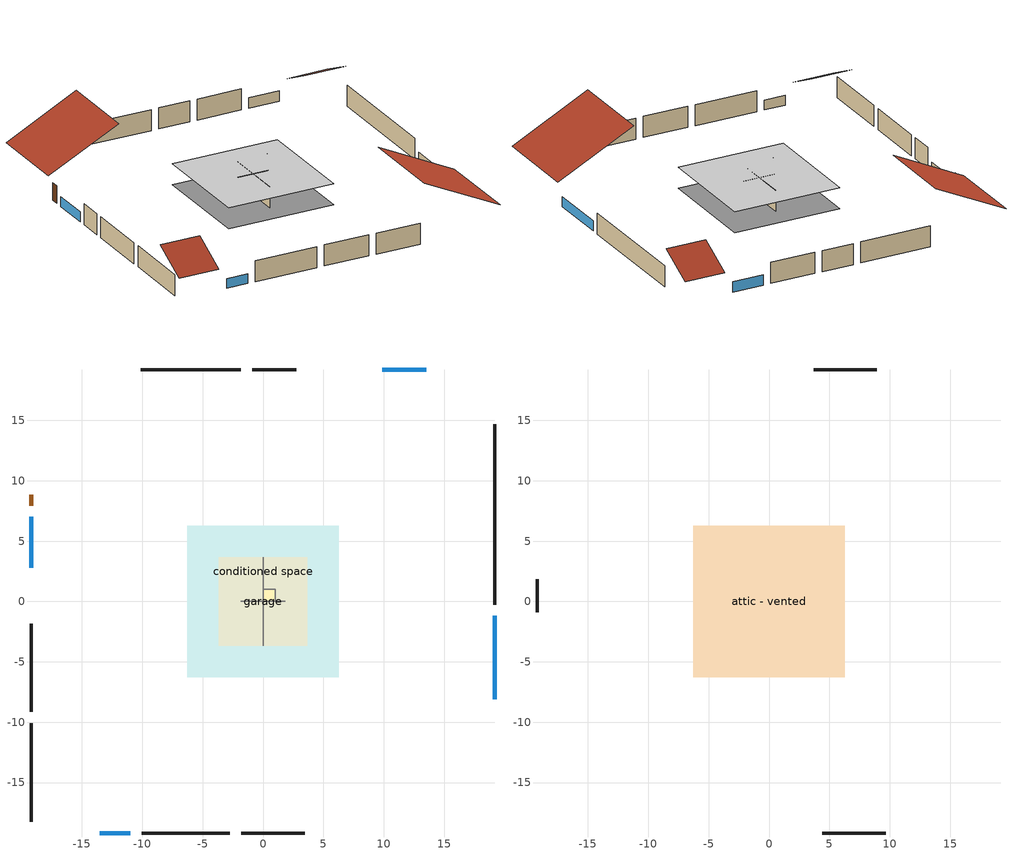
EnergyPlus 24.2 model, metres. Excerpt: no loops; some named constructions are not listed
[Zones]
central ac and furnace airloop ret air zone
 floor adiabatic (AdiabaticConst): 0,0 0,1 1,1 1,0 z0
 wall adiabatic (AdiabaticConst): 0,1 0,0 1,0 1,1 0,1 z0:1
 ceiling adiabatic (AdiabaticConst): 1,0 1,1 0,1 0,0 z1
conditioned space
 floor foundation (Slab2 construction): -6.28,-6.28 -6.28,6.28 6.28,6.28 6.28,-6.28 z0
 wall outside (AdiabaticWallConstruction 1): -19.18,8.86 -19.18,7.95 z0:2.03
 wall outside (AdiabaticWallConstruction): 19.18,-8.1 19.18,-1.19 z0:1.16; -13.52,-19.18 -10.99,-19.18 / -19.18,7.02 -19.18,2.78 z0:1.13; 13.52,19.18 9.87,19.18 z0:1.22
 wall outside (Wall3 construction): 19.18,-0.26 19.18,14.68 z0:2.44
 wall outside (Wall4 construction): -1.82,-19.18 3.48,-19.18 z0:2.44
 wall outside (Wall7 construction): -19.18,-10.07 -19.18,-18.25 z0:2.44
 wall outside (Wall8 construction): -1.82,19.18 -10.13,19.18 z0:2.44
 wall to garage (Wall5 construction): 0,3.66 0,-3.66 z0:2.44
 wall to garage (Wall6 construction): -1.83,0 1.83,0 z0:2.44
 window (WindowConstruction): 19.18,-8.1 19.18,-1.19 z0:1.16
 window (WindowConstruction 1): -13.52,-19.18 -11,-19.18 z0:1.13
 window (WindowConstruction 2): -19.18,7.02 -19.18,2.78 z0:1.13
 window (WindowConstruction 3): 13.52,19.18 9.87,19.18 z0:1.22
 door (Door): -19.18,8.86 -19.18,7.95 z0:2.03
garage
 floor foundation (Slab1 construction): -3.66,-3.66 -3.66,3.66 3.66,3.66 3.66,-3.66 z0
 wall outside (Wall1 construction): -10.07,-19.18 -2.75,-19.18 z0:2.44
 wall outside (Wall12 construction): 2.76,19.18 -0.9,19.18 z0:2.44
 wall outside (Wall2 construction): -19.18,-1.82 -19.18,-9.14 z0:2.44
attic - vented
 floor to garage (Floor1 construction): -3.66,-3.66 -3.66,3.66 3.66,3.66 3.66,-3.66 z2.44
 floor to conditioned space (Floor2 construction Reversed): -6.28,-6.28 -6.28,6.28 6.28,6.28 6.28,-6.28 z2.44
 wall outside (Wall10 construction): 8.94,19.18 3.69,19.18 z0:2.44
 wall outside (Wall11 construction): -19.18,1.85 -19.18,-0.9 z0:2.44
 wall outside (Wall9 construction): 4.41,-19.18 9.66,-19.18 z0:2.44
 roof outside (Roof1 construction): 19.18,-9.03,2.44 10.1,-9.03,6.98 10.1,-19.18,6.98 19.18,-19.18,2.44
 roof outside (Roof2 construction): -14.45,-19.18,2.44 -14.45,-14.95,4.56 -19.18,-14.95,4.56 -19.18,-19.18,2.44
 roof outside (Roof3 construction): 14.45,19.18,2.44 14.45,14.95,4.56 19.18,14.95,4.56 19.18,19.18,2.44
 roof outside (Roof4 construction): -19.18,9.79,2.44 -10.78,9.79,6.64 -10.78,19.18,6.64 -19.18,19.18,2.44
[Material] Roughness=Rough; Thermal Absorptance=0.9
Name | Thickness {m} | Conductivity {W/m-K} | Density {kg/m3} | Specific Heat {J/kg-K} | Solar Absorptance | Visible Absorptance
ceiling stud and cavity 1 | 0.1397 | 0.118061 | 65.682 | 1177.47 | 0.7 | 0.7
gypsum board | 0.0127 | 0.160291 | 801 | 837.4 | 0.6 | 0.6
osb sheathing 0.5 in. 2; osb sheathing 0.5 in. 3 | 0.0127 | 0.115458 | 512.64 | 1214.23 | 0.7 | 0.7
wall stud and cavity 2 | 0.1397 | 0.0856282 | 139.0536 | 1170.24 | 0.7 | 0.7
[Construction]
Floor2 construction: ceiling stud and cavity 1, gypsum board
Wall5 construction Reversed: gypsum board, wall stud and cavity 2, osb sheathing 0.5 in. 2
Wall6 construction Reversed: gypsum board, wall stud and cavity 2, osb sheathing 0.5 in. 3
[EnergyManagementSystem:Program]
total_airflows_program: Set total_infil_flow_rate = 0; Set total_mechvent_flow_rate = 0; Set total_natvent_flow_rate = 0; Set total_whf_flow_rate = 0; Set total_infil_flow_rate = total_infil_flow_rate + (infil_program_Qinf * 1); Set total_mechvent_flow_rate = total_mechvent_flow_rate + (infil_program_Qfan * 1); Set total_natvent_flow_rate = total_natvent_flow_rate + (natural_vent_program_Qnv * 1); Set total_whf_flow_rate = total_whf_flow_rate + (natural_vent_program_Qwhf * 1)
total_loads_program: Set loads_htg_tot = 0; Set loads_clg_tot = 0; If htg_load_cond > 0; Set loads_htg_tot = loads_htg_tot + (htg_load_cond - clg_load_cond) * 1.0; Set loads_htg_tot = loads_htg_tot + (htg_load_duct - clg_load_duct) * 1.0; EndIf; Set loads_htg_tot = (@Max loads_htg_tot 0); If clg_load_cond > 0; Set loads_clg_tot = loads_clg_tot + (clg_load_cond - htg_load_cond) * 0.8; Set loads_clg_tot = loads_clg_tot + (clg_load_duct - htg_load_duct) * 0.8; EndIf; Set loads_clg_tot = (@Max loads_clg_tot 0)
unmet_hours_program: Set htg_unmet_hours = 0; Set clg_unmet_hours = 0; Set unit_htg_unmet_hours = 0; If ((DayOfYear >= 1) && (DayOfYear <= 365)); Set unit_htg_unmet_hours = unit_htg_unmet_hours + conditioned_space_htg_unmet_s; If unit_htg_unmet_hours > htg_unmet_hours; Set htg_unmet_hours = unit_htg_unmet_hours; EndIf; EndIf; Set unit_clg_unmet_hours = 0; If ((DayOfYear >= 1) && (DayOfYear <= 365)); Set unit_clg_unmet_hours = unit_clg_unmet_hours + conditioned_space_clg_unmet_s; If unit_clg_unmet_hours > clg_unmet_hours; Set clg_unmet_hours = unit_clg_unmet_hours; EndIf; EndIf
water_heater_Control: Set water_heater_HPWHSchedOverride = water_heater_T_set; If (water_heater_amb_temp<5.56) || (water_heater_amb_temp>48.89); Set water_heater_UESchedOverride = water_heater_T_set; Set water_heater_LESchedOverride = water_heater_T_set; Else; Set water_heater_UESchedOverride = water_heater_T_set - 9.0; Set water_heater_LESchedOverride = 0; EndIf
water_heater_hpwh_EC_adj: If WarmupFlag == 0; Set dhw_e_cons = water_heater_tank_energy + water_heater_tank_on_cycle_parasitic + water_heater_tank_off_cycle_parasitic + water_heater_coil_energy + water_heater_fan_energy; Set water_heater_hpwh_ec_adj_act = 0.0 * dhw_e_cons / 1; EndIf
water_heater_InletAir: Set water_heater_Tamb_act = water_heater_amb_temp; Set water_heater_RHamb_act = 0; Set water_heater_RHamb_act = water_heater_RHamb_act + (water_heater_amb_rh / 100) / 1; Set water_heater_sens_act = (0 - water_heater_sens_cool - (water_heater_tl + water_heater_fan_pwr)) / 1; Set water_heater_lat_act = (0 - water_heater_lat_cool) / 1
[EnergyManagementSystem:Subroutine]
central_ac_and_furnace_airloop_0_duct_subroutine: Set AH_MFR = central_ac_and_furnace_airloop_AH_MFR / 1; If AH_MFR > 0; Set AH_Tout = central_ac_and_furnace_airloop_AH_Tout; Set AH_Wout = central_ac_and_furnace_airloop_AH_Wout; Set RA_T = central_ac_and_furnace_airloop_RA_T; Set RA_W = central_ac_and_furnace_airloop_Ra_W; Set Fan_RTF = central_ac_and_furnace_airloop_Fan_RTF; Set DZ_T = central_ac_and_furnace_airloop_0_DZ_T; Set DZ_W = central_ac_and_furnace_airloop_0_DZ_W; Set AH_VFR = central_ac_and_furnace_airloop_AH_VFR / 1; Set h_SA = (@HFnTdbW AH_Tout AH_Wout); Set h_RA = (@HFnTdbW RA_T RA_W); Set h_fg = (@HfgAirFnWTdb AH_Wout AH_Tout); Set h_DZ = (@HFnTdbW DZ_T DZ_W); Set air_cp = 1006.0; Set f_sup = 0.067; Set f_ret = 0.033; Set sup_lk_mfr = f_sup * AH_MFR; Set ret_lk_mfr = f_ret * AH_MFR; Set SupTotLkToCond = sup_lk_mfr*(h_RA - h_SA); Set SupLatLkToCond = sup_lk_mfr*h_fg*(RA_W-AH_Wout); Set SupSensLkToCond = SupTotLkToCond-SupLatLkToCond; Set supply_ua = 55.214; Set eTm = 0-((Fan_RTF/(AH_MFR*air_cp))*supply_ua); Set t_sup = DZ_T+((AH_Tout-DZ_T)*(@Exp eTm)); Set SupCondToCond = AH_MFR*air_cp*(t_sup-AH_Tout); Set SupCondToDZ = 0-SupCondToCond; Set return_ua = 8.957; Set eTm = 0-((Fan_RTF/(AH_MFR*air_cp))*return_ua); Set t_ret = DZ_T+((RA_T-DZ_T)*(@Exp eTm)); Set RetCondToRP = AH_MFR*air_cp*(t_ret-RA_T); Set RetCondToDZ = 0-RetCondToRP; Set RetLatLkToRP = 0; Set RetSensLkToRP = ret_lk_mfr*air_cp*(DZ_T-RA_T); Set SupTotLkToDZ = sup_lk_mfr*(h_SA-h_DZ); Set SupLatLkToDZ = sup_lk_mfr*h_fg*(AH_Wout-DZ_W); Set SupSensLkToDZ = SupTotLkToDZ-SupLatLkToDZ; Set FracOutsideToCond = 1.0; Set FracOutsideToDZ = 0.0; Set FracCondToOutside = 0.0; Set FracDZToOutside = 1.0; Set FracDZToCond = 0.0; Set FracCondToDZ = 0.0; Set lk_imbal_vfr = @ABS(f_sup - f_ret) * AH_VFR; Set ImbalLkCondToDZ = lk_imbal_vfr * FracCondToDZ; Set ImbalLkDZToCond = lk_imbal_vfr * FracDZToCond; Set ImbalLkOutsideToCond = lk_imbal_vfr * FracOutsideToCond; Set ImbalLkOutsideToDZ = lk_imbal_vfr * FracOutsideToDZ; Set ImbalLkCondToOutside = lk_imbal_vfr * FracCondToOutside; Set ImbalLkDZToOutside = lk_imbal_vfr * FracDZToOutside; Else; Set SupLatLkToCond = 0; Set SupSensLkToCond = 0; Set SupCondToCond = 0; Set RetCondToRP = 0; Set RetLatLkToRP = 0; Set RetSensLkToRP = 0; Set RetCondToDZ = 0; Set SupCondToDZ = 0; Set SupLatLkToDZ = 0; Set SupSensLkToDZ = 0; Set ImbalLkCondToDZ = 0; Set ImbalLkDZToCond = 0; Set ImbalLkOutsideToCond = 0; Set ImbalLkOutsideToDZ = 0; Set ImbalLkCondToOutside = 0; Set ImbalLkDZToOutside = 0; EndIf; Set central_ac_and_furnace_airloop_0_SupLatLkToCond = SupLatLkToCond; Set central_ac_and_furnace_airloop_0_SupSensLkToCond = SupSensLkToCond; Set central_ac_and_furnace_airloop_0_SupCondToLv = SupCondToCond; Set central_ac_and_furnace_airloop_0_RetCondToRP = RetCondToRP; Set central_ac_and_furnace_airloop_0_RetLatLkToRP = RetLatLkToRP; Set central_ac_and_furnace_airloop_0_RetSensLkToRP = RetSensLkToRP; Set central_ac_and_furnace_airloop_0_RetCondToDZ = RetCondToDZ; Set central_ac_and_furnace_airloop_0_SupCondToDZ = SupCondToDZ; Set central_ac_and_furnace_airloop_0_SupLatLkToDZ = SupLatLkToDZ; Set central_ac_and_furnace_airloop_0_SupSensLkToDZ = SupSensLkToDZ; Set central_ac_and_furnace_airloop_0_ZoneMixCondToDZ = ImbalLkCondToDZ; Set central_ac_and_furnace_airloop_0_ZoneMixDZToCond = ImbalLkDZToCond; Set central_ac_and_furnace_airloop_0_DuctImbalLkSupFanEquivCond = ImbalLkCondToOutside; Set central_ac_and_furnace_airloop_0_DuctImbalLkExhFanEquivCond = ImbalLkOutsideToCond; Set central_ac_and_furnace_airloop_0_DuctImbalLkSupFanEquivDZ = ImbalLkDZToOutside; Set central_ac_and_furnace_airloop_0_DuctImbalLkExhFanEquivDZ = ImbalLkOutsideToDZ
[EnergyManagementSystem:ProgramCallingManager]
attic_vented_1_duct_leakage_imbalance_infil_program_calling_manager: BeginZoneTimestepAfterInitHeatBalance; attic_vented_1_duct_leakage_imbalance_infil_program
central_ac_and_furnace_airloop_0_duct_program_calling_manager: EndOfSystemTimestepAfterHVACReporting; central_ac_and_furnace_airloop_0_duct_program
central_ac_and_furnace_supply_fan_disaggregate_program_calling_manager: EndOfSystemTimestepBeforeHVACReporting; central_ac_and_furnace_supply_fan_disaggregate_program
central_ac_and_furnace_supply_fan_disaggregate_program_calling_manager 1: EndOfSystemTimestepBeforeHVACReporting; central_ac_and_furnace_supply_fan_disaggregate_program_1
component_loads_program_calling_manager: EndOfZoneTimestepAfterZoneReporting; component_loads_program
fridge_schedule_1_program_calling_manager: BeginZoneTimestepAfterInitHeatBalance; fridge_schedule_1_program
fridge_schedule_program_calling_manager: BeginZoneTimestepAfterInitHeatBalance; fridge_schedule_program
infil_program_calling_manager: BeginZoneTimestepAfterInitHeatBalance; infil_program
natural_vent_program_calling_manager: BeginZoneTimestepAfterInitHeatBalance; natural_vent_program
total_airflows_program_calling_manager: EndOfZoneTimestepAfterZoneReporting; total_airflows_program
total_loads_program_calling_manager: EndOfZoneTimestepAfterZoneReporting; total_loads_program
unmet_hours_program_calling_manager: EndOfZoneTimestepBeforeZoneReporting; unmet_hours_program
water_heater_hpwh_EC_adj_ProgramManager: EndOfSystemTimestepBeforeHVACReporting; water_heater_hpwh_EC_adj
water_heater_ProgramManager: InsideHVACSystemIterationLoop; water_heater_Control; water_heater_InletAir
[EnergyManagementSystem:OutputVariable]
Name | EMS Variable | Type of Data in Variable | Update Frequency | EMS Program or Subroutine | Units
central ac and furnace supply fan disaggregate clg | central_ac_and_furnace_supply_fan_clg | Summed | SystemTimestep | central_ac_and_furnace_supply_fan_disaggregate_program | J
central ac and furnace supply fan disaggregate htg primary | central_ac_and_furnace_supply_fan_primary_htg | Summed | SystemTimestep | central_ac_and_furnace_supply_fan_disaggregate_program_1 | J
loads_htg_tot_peakload_outvar; loads_htg_tot_annual_outvar; loads_htg_tot_timeseries_outvar | loads_htg_tot | Summed | ZoneTimestep | total_loads_program | J
loads_clg_tot_peakload_outvar; loads_clg_tot_annual_outvar; loads_clg_tot_timeseries_outvar | loads_clg_tot | Summed | ZoneTimestep | total_loads_program | J
htg_unmet_hours_annual_outvar; htg_unmet_hours_timeseries_outvar | htg_unmet_hours | Summed | ZoneTimestep | unmet_hours_program | hr
clg_unmet_hours_annual_outvar; clg_unmet_hours_timeseries_outvar | clg_unmet_hours | Summed | ZoneTimestep | unmet_hours_program | hr
loads_htg_roofs_annual_outvar; loads_htg_roofs_timeseries_outvar | loads_htg_roofs | Summed | ZoneTimestep | component_loads_program | J
loads_htg_ceilings_annual_outvar; loads_htg_ceilings_timeseries_outvar | loads_htg_ceilings | Summed | ZoneTimestep | component_loads_program | J
loads_htg_walls_annual_outvar; loads_htg_walls_timeseries_outvar | loads_htg_walls | Summed | ZoneTimestep | component_loads_program | J
loads_htg_rim_joists_annual_outvar; loads_htg_rim_joists_timeseries_outvar | loads_htg_rim_joists | Summed | ZoneTimestep | component_loads_program | J
loads_htg_foundation_walls_annual_outvar; loads_htg_foundation_walls_timeseries_outvar | loads_htg_foundation_walls | Summed | ZoneTimestep | component_loads_program | J
loads_htg_doors_annual_outvar; loads_htg_doors_timeseries_outvar | loads_htg_doors | Summed | ZoneTimestep | component_loads_program | J
loads_htg_windows_conduction_annual_outvar; loads_htg_windows_conduction_timeseries_outvar | loads_htg_windows_conduction | Summed | ZoneTimestep | component_loads_program | J
loads_htg_windows_solar_annual_outvar; loads_htg_windows_solar_timeseries_outvar | loads_htg_windows_solar | Summed | ZoneTimestep | component_loads_program | J
loads_htg_skylights_conduction_annual_outvar; loads_htg_skylights_conduction_timeseries_outvar | loads_htg_skylights_conduction | Summed | ZoneTimestep | component_loads_program | J
loads_htg_skylights_solar_annual_outvar; loads_htg_skylights_solar_timeseries_outvar | loads_htg_skylights_solar | Summed | ZoneTimestep | component_loads_program | J
loads_htg_floors_annual_outvar; loads_htg_floors_timeseries_outvar | loads_htg_floors | Summed | ZoneTimestep | component_loads_program | J
loads_htg_slabs_annual_outvar; loads_htg_slabs_timeseries_outvar | loads_htg_slabs | Summed | ZoneTimestep | component_loads_program | J
loads_htg_internal_mass_annual_outvar; loads_htg_internal_mass_timeseries_outvar | loads_htg_internal_mass | Summed | ZoneTimestep | component_loads_program | J
loads_htg_infil_annual_outvar; loads_htg_infil_timeseries_outvar | loads_htg_infil | Summed | ZoneTimestep | component_loads_program | J
loads_htg_natvent_annual_outvar; loads_htg_natvent_timeseries_outvar | loads_htg_natvent | Summed | ZoneTimestep | component_loads_program | J
loads_htg_mechvent_annual_outvar; loads_htg_mechvent_timeseries_outvar | loads_htg_mechvent | Summed | ZoneTimestep | component_loads_program | J
loads_htg_whf_annual_outvar; loads_htg_whf_timeseries_outvar | loads_htg_whf | Summed | ZoneTimestep | component_loads_program | J
loads_htg_ducts_annual_outvar; loads_htg_ducts_timeseries_outvar | loads_htg_ducts | Summed | ZoneTimestep | component_loads_program | J
loads_htg_intgains_annual_outvar; loads_htg_intgains_timeseries_outvar | loads_htg_intgains | Summed | ZoneTimestep | component_loads_program | J
loads_htg_lighting_annual_outvar; loads_htg_lighting_timeseries_outvar | loads_htg_lighting | Summed | ZoneTimestep | component_loads_program | J
loads_clg_roofs_annual_outvar; loads_clg_roofs_timeseries_outvar | loads_clg_roofs | Summed | ZoneTimestep | component_loads_program | J
loads_clg_ceilings_annual_outvar; loads_clg_ceilings_timeseries_outvar | loads_clg_ceilings | Summed | ZoneTimestep | component_loads_program | J
loads_clg_walls_annual_outvar; loads_clg_walls_timeseries_outvar | loads_clg_walls | Summed | ZoneTimestep | component_loads_program | J
loads_clg_rim_joists_annual_outvar; loads_clg_rim_joists_timeseries_outvar | loads_clg_rim_joists | Summed | ZoneTimestep | component_loads_program | J
loads_clg_foundation_walls_annual_outvar; loads_clg_foundation_walls_timeseries_outvar | loads_clg_foundation_walls | Summed | ZoneTimestep | component_loads_program | J
loads_clg_doors_annual_outvar; loads_clg_doors_timeseries_outvar | loads_clg_doors | Summed | ZoneTimestep | component_loads_program | J
loads_clg_windows_conduction_annual_outvar; loads_clg_windows_conduction_timeseries_outvar | loads_clg_windows_conduction | Summed | ZoneTimestep | component_loads_program | J
loads_clg_windows_solar_annual_outvar; loads_clg_windows_solar_timeseries_outvar | loads_clg_windows_solar | Summed | ZoneTimestep | component_loads_program | J
loads_clg_skylights_conduction_annual_outvar; loads_clg_skylights_conduction_timeseries_outvar | loads_clg_skylights_conduction | Summed | ZoneTimestep | component_loads_program | J
loads_clg_skylights_solar_annual_outvar; loads_clg_skylights_solar_timeseries_outvar | loads_clg_skylights_solar | Summed | ZoneTimestep | component_loads_program | J
loads_clg_floors_annual_outvar; loads_clg_floors_timeseries_outvar | loads_clg_floors | Summed | ZoneTimestep | component_loads_program | J
loads_clg_slabs_annual_outvar; loads_clg_slabs_timeseries_outvar | loads_clg_slabs | Summed | ZoneTimestep | component_loads_program | J
loads_clg_internal_mass_annual_outvar; loads_clg_internal_mass_timeseries_outvar | loads_clg_internal_mass | Summed | ZoneTimestep | component_loads_program | J
loads_clg_infil_annual_outvar; loads_clg_infil_timeseries_outvar | loads_clg_infil | Summed | ZoneTimestep | component_loads_program | J
loads_clg_natvent_annual_outvar; loads_clg_natvent_timeseries_outvar | loads_clg_natvent | Summed | ZoneTimestep | component_loads_program | J
loads_clg_mechvent_annual_outvar; loads_clg_mechvent_timeseries_outvar | loads_clg_mechvent | Summed | ZoneTimestep | component_loads_program | J
loads_clg_whf_annual_outvar; loads_clg_whf_timeseries_outvar | loads_clg_whf | Summed | ZoneTimestep | component_loads_program | J
loads_clg_ducts_annual_outvar; loads_clg_ducts_timeseries_outvar | loads_clg_ducts | Summed | ZoneTimestep | component_loads_program | J
loads_clg_intgains_annual_outvar; loads_clg_intgains_timeseries_outvar | loads_clg_intgains | Summed | ZoneTimestep | component_loads_program | J
loads_clg_lighting_annual_outvar; loads_clg_lighting_timeseries_outvar | loads_clg_lighting | Summed | ZoneTimestep | component_loads_program | J
total_infil_flow_rate_timeseries_outvar | total_infil_flow_rate | Averaged | ZoneTimestep | total_airflows_program | m^3/s
total_mechvent_flow_rate_timeseries_outvar | total_mechvent_flow_rate | Averaged | ZoneTimestep | total_airflows_program | m^3/s
total_natvent_flow_rate_timeseries_outvar | total_natvent_flow_rate | Averaged | ZoneTimestep | total_airflows_program | m^3/s
total_whf_flow_rate_timeseries_outvar | total_whf_flow_rate | Averaged | ZoneTimestep | total_airflows_program | m^3/s
[Schedule:Day:Interval]
cooling season schedule day; cooling season schedule day 2; cooling season schedule default day; natural vent schedule default day: No, 24:00, 0
cooling season schedule day 1; natural vent schedule day: No, 24:00, 1
exterior lighting schedule day 10: No, 01:00, 0.552381, 03:00, 0.510952, 05:00, 0.483333, 06:00, 0.538571, 07:00, 0.607619, 08:00, 0.56619, 09:00, 0.428095, 10:00, 0.345238, 12:00, 0.331429, 13:00, 0.345238, 14:00, 0.386667, 15:00, 0.414286, 16:00, 0.483333, 17:00, 0.607619, 18:00, 0.773333, 19:00, 0.88381, 20:00, 0.939048, 21:00, 0.966667, 22:00, 0.897619, 23:00, 0.773333, 24:00, 0.649048
exterior lighting schedule day 11: No, 01:00, 0.571429, 03:00, 0.528571, 05:00, 0.5, 06:00, 0.557143, 07:00, 0.628571, 08:00, 0.585714, 09:00, 0.442857, 10:00, 0.357143, 12:00, 0.342857, 13:00, 0.357143, 14:00, 0.4, 15:00, 0.428571, 16:00, 0.5, 17:00, 0.628571, 18:00, 0.8, 19:00, 0.914286, 20:00, 0.971429, 21:00, 1, 22:00, 0.928571, 23:00, 0.8, 24:00, 0.671429
exterior lighting schedule day 9: No, 01:00, 0.509524, 03:00, 0.47131, 05:00, 0.445833, 06:00, 0.496786, 07:00, 0.560476, 08:00, 0.522262, 09:00, 0.394881, 10:00, 0.318452, 12:00, 0.305714, 13:00, 0.318452, 14:00, 0.356667, 15:00, 0.382143, 16:00, 0.445833, 17:00, 0.560476, 18:00, 0.713333, 19:00, 0.815238, 20:00, 0.86619, 21:00, 0.891667, 22:00, 0.827976, 23:00, 0.713333, 24:00, 0.59869
[Schedule:Week:Daily]
cooling season schedule Week Rule - Jan1-May26: cooling season schedule day, cooling season schedule day, cooling season schedule day, cooling season schedule day, cooling season schedule day, cooling season schedule day, cooling season schedule day, cooling season schedule default day, cooling season schedule default day, cooling season schedule default day, cooling season schedule default day, cooling season schedule default day
cooling season schedule Week Rule - May27-Jun2: cooling season schedule day, cooling season schedule day, cooling season schedule day, cooling season schedule day, cooling season schedule day, cooling season schedule day 1, cooling season schedule day 1, cooling season schedule default day, cooling season schedule default day, cooling season schedule default day, cooling season schedule default day, cooling season schedule default day
cooling season schedule Week Rule - Jun3-Sep29: cooling season schedule day 1, cooling season schedule day 1, cooling season schedule day 1, cooling season schedule day 1, cooling season schedule day 1, cooling season schedule day 1, cooling season schedule day 1, cooling season schedule default day, cooling season schedule default day, cooling season schedule default day, cooling season schedule default day, cooling season schedule default day
cooling season schedule Week Rule - Sep30-Oct6: cooling season schedule day 1, cooling season schedule day 2, cooling season schedule day 2, cooling season schedule day 2, cooling season schedule day 2, cooling season schedule day 2, cooling season schedule day 2, cooling season schedule default day, cooling season schedule default day, cooling season schedule default day, cooling season schedule default day, cooling season schedule default day
cooling season schedule Week Rule - Oct7-Dec31: cooling season schedule day 2, cooling season schedule day 2, cooling season schedule day 2, cooling season schedule day 2, cooling season schedule day 2, cooling season schedule day 2, cooling season schedule day 2, cooling season schedule default day, cooling season schedule default day, cooling season schedule default day, cooling season schedule default day, cooling season schedule default day
natural vent schedule Week Rule - Jan1-Jan6: natural vent schedule day, natural vent schedule day, natural vent schedule default day, natural vent schedule day, natural vent schedule default day, natural vent schedule day, natural vent schedule default day, natural vent schedule default day, natural vent schedule default day, natural vent schedule default day, natural vent schedule default day, natural vent schedule default day
natural vent schedule Week Rule - Jan7-Dec31: natural vent schedule default day, natural vent schedule day, natural vent schedule default day, natural vent schedule day, natural vent schedule default day, natural vent schedule day, natural vent schedule default day, natural vent schedule default day, natural vent schedule default day, natural vent schedule default day, natural vent schedule default day, natural vent schedule default day
[Schedule:Year]
cooling season schedule: cooling season schedule Week Rule - Jan1-May26, 1, 1, 5, 26, cooling season schedule Week Rule - May27-Jun2, 5, 27, 6, 2, cooling season schedule Week Rule - Jun3-Sep29, 6, 3, 9, 29, cooling season schedule Week Rule - Sep30-Oct6, 9, 30, 10, 6, cooling season schedule Week Rule - Oct7-Dec31, 10, 7, 12, 31
natural vent schedule: natural vent schedule Week Rule - Jan1-Jan6, 1, 1, 1, 6, natural vent schedule Week Rule - Jan7-Dec31, 1, 7, 12, 31
[Schedule:File]
hot_water_dishwasher: File=in.schedules.csv; Column Number=7; Rows to Skip at Top=1; Number of Hours of Data=8760; Column Separator=Comma; Interpolate to Timestep=Yes; Minutes per Item=15; Adjust Schedule for Daylight Savings=Yes
